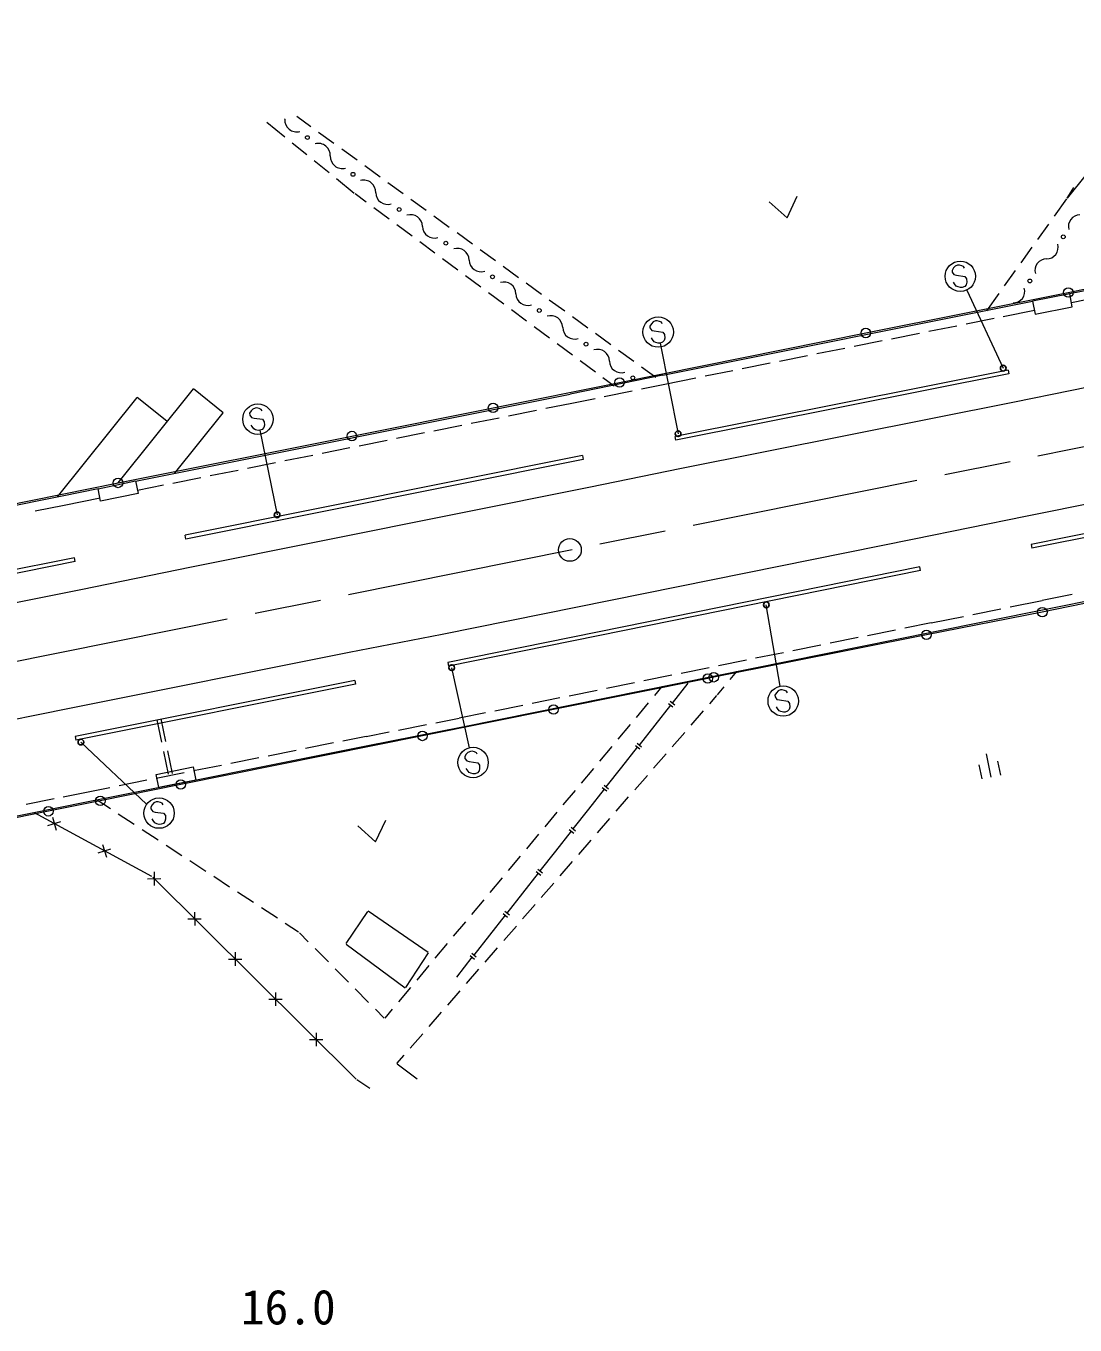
# Model space of a CAD drawing. Units: millimetres at full size, sheet at 1:1000; details may follow other scales. Extents: x 40000 to 680000, y 20000 to 380000.
# Drawn here: x 233500 to 288682, y 250925 to 319221 of the extents above; entities that cross this region are included whole.
import ezdxf
from ezdxf.enums import TextEntityAlignment as Align

# ---------------------------------------------------------------- set-up
doc = ezdxf.new("R2010")
doc.units = ezdxf.units.MM
doc.header["$LTSCALE"] = 1000
doc.linetypes.add('CHAIN', pattern=[18.5, 12, -1.5, 3.5, -1.5])
for name, color, linetype, lineweight in [('M-BGD', 7, 'Continuous', 13), ('M-BMK', 2, 'CHAIN', 13), ('M-BMK-ROW', 30, 'Continuous', 13), ('M-BMK-SRVR', 3, 'Continuous', 13), ('M-STR-HTXT', 7, 'Continuous', 13), ('M-STR-STRC', 7, 'Continuous', 13)]:
    doc.layers.add(name, color=color, linetype=linetype, lineweight=lineweight)
doc.styles.add('ＭＳ ゴシック', font='')
doc.styles.get('ＭＳ ゴシック').set_extended_font_data('MS Gothic')

msp = doc.modelspace()

# ---------------------------------------------------------------- linework, layer by layer
at = {"layer": 'M-BGD'}
for p, q in [((295464, 319221), (288274, 310165)), ((248488, 313921), (247742, 314463)), ((246168, 314161), (247108, 313401)), ((249701, 313039), (248892, 313627)), ((247497, 313086), (248274, 312457)), ((248663, 312142), (249440, 311513)), ((250915, 312158), (250106, 312746)), ((252128, 311276), (251319, 311864)), ((249829, 311199), (250768, 310439)), ((253342, 310395), (252533, 310982)), ((288399, 305155), (317302, 310966)), ((250809, 310410), (251400, 309972)), ((254555, 309513), (253746, 310101)), ((273533, 309143), (274071, 310271)), ((287594, 309216), (288245, 310125)), ((288274, 310165), (288622, 310728)), ((251801, 309674), (252605, 309079)), ((272600, 309976), (273533, 309143)), ((253006, 308781), (253810, 308186)), ((255769, 308631), (254960, 309219)), ((286722, 307996), (287304, 308809)), ((256983, 307750), (256174, 308338)), ((254211, 307888), (255015, 307292)), ((258196, 306868), (257387, 307456)), ((285849, 306776), (286431, 307589)), ((255416, 306995), (256220, 306399)), ((256622, 306101), (257425, 305506)), ((259410, 305987), (258601, 306574)), ((284976, 305556), (285558, 306369)), ((260623, 305105), (259814, 305693)), ((257827, 305208), (258630, 304613)), ((261837, 304223), (261028, 304811)), ((266999, 300871), (286445, 304748)), ((284035, 304240), (284685, 305149)), ((288403, 305136), (286445, 304746)), ((286445, 304746), (286579, 304072)), ((288537, 304461), (288403, 305136)), ((259032, 304315), (259835, 303720)), ((263051, 303342), (262241, 303930)), ((286579, 304072), (288537, 304461)), ((260237, 303422), (261040, 302826)), ((264264, 302460), (263455, 303048)), ((261442, 302529), (262245, 301933)), ((265478, 301579), (264669, 302166)), ((262647, 301635), (263450, 301040)), ((266628, 300743), (265882, 301285)), ((266999, 300871), (262118, 299868)), ((263852, 300742), (264443, 300304)), ((285201, 300931), (267683, 297438)), ((285162, 301127), (285201, 300931)), ((238342, 295197), (242308, 300141)), ((239261, 295287), (262118, 299868)), ((243868, 298889), (242308, 300141)), ((235162, 294463), (239350, 299691)), ((240911, 298439), (239350, 299691)), ((324861, 299694), (286368, 291960)), ((324901, 299498), (286407, 291763)), ((241307, 295697), (243868, 298889)), ((267683, 297438), (267644, 297634)), ((262805, 296436), (241915, 292249)), ((262766, 296632), (262805, 296436)), ((324015, 295954), (287057, 288528)), ((237291, 294895), (239257, 295306)), ((239257, 295306), (239395, 294647)), ((235405, 294498), (216192, 290652)), ((237293, 294884), (235405, 294498)), ((237428, 294236), (237291, 294895)), ((239395, 294647), (237428, 294236)), ((241915, 292249), (241876, 292445)), ((236092, 291066), (216879, 287221)), ((236092, 291066), (236053, 291262)), ((280519, 290781), (255685, 285764)), ((280559, 290585), (255725, 285568)), ((280559, 290585), (280519, 290781)), ((285262, 288676), (286959, 289018)), ((287057, 288528), (281213, 287350)), ((283301, 288281), (284771, 288578)), ((281114, 287841), (282811, 288183)), ((281213, 287350), (256378, 282333)), ((255685, 285764), (255725, 285568)), ((250799, 284812), (236088, 281870)), ((250799, 284812), (250838, 284616)), ((270540, 284862), (270886, 285279)), ((250838, 284616), (236128, 281674)), ((266943, 284487), (266555, 284023)), ((267505, 283626), (268327, 284674)), ((269874, 284060), (270220, 284477)), ((266235, 283640), (265593, 282872)), ((266591, 282466), (267413, 283509)), ((267296, 283601), (267531, 283417)), ((267388, 283718), (267623, 283534)), ((269468, 283591), (269840, 284019)), ((240648, 281561), (240398, 282749)), ((240594, 282790), (240844, 281602)), ((255060, 282586), (256279, 282823)), ((268484, 282459), (269140, 283213)), ((251387, 281870), (252606, 282108)), ((256378, 282333), (251485, 281380)), ((253097, 282203), (254569, 282490)), ((265273, 282489), (264632, 281721)), ((265768, 281419), (266591, 282466)), ((267499, 281327), (268155, 282082)), ((236088, 281870), (236128, 281674)), ((251485, 281380), (236775, 278438)), ((265554, 281393), (265789, 281209)), ((265646, 281511), (265886, 281327)), ((241002, 279883), (240751, 281071)), ((240947, 281112), (241197, 279924)), ((264311, 281338), (263670, 280570)), ((264849, 280254), (265672, 281301)), ((266515, 280195), (267171, 280950)), ((284266, 279732), (284020, 280957)), ((240343, 279869), (242301, 280264)), ((242301, 280264), (242441, 279571)), ((263349, 280186), (262708, 279419)), ((264027, 279212), (264849, 280254)), ((283628, 280369), (283776, 279633)), ((284608, 280565), (284756, 279830)), ((240482, 279176), (240343, 279869)), ((242441, 279571), (240482, 279176)), ((265530, 279064), (266187, 279818)), ((236677, 278928), (235465, 278684)), ((262387, 279035), (261746, 278268)), ((263113, 278047), (263935, 279094)), ((263817, 279186), (264052, 279002)), ((263909, 279304), (264144, 279120)), ((264546, 277932), (265202, 278686)), ((236775, 278438), (231900, 277457)), ((234975, 278586), (233504, 278290)), ((237938, 278061), (237238, 278520)), ((262290, 277005), (263113, 278047)), ((240129, 274497), (233943, 277858)), ((234655, 277186), (235330, 277390)), ((234894, 277628), (235092, 276948)), ((239193, 277240), (238356, 277788)), ((251887, 276334), (252425, 277462)), ((261426, 277884), (260784, 277117)), ((263561, 276800), (264218, 277555)), ((240447, 276418), (239611, 276966)), ((250954, 277166), (251887, 276334)), ((260464, 276733), (259823, 275966)), ((261371, 275840), (262193, 276887)), ((262076, 276979), (262311, 276790)), ((262173, 277096), (262408, 276913)), ((237290, 275756), (237970, 275955)), ((237528, 276193), (237731, 275518)), ((241702, 275596), (240866, 276144)), ((262577, 275668), (263233, 276423)), ((242957, 274774), (242121, 275322)), ((259502, 275582), (258861, 274815)), ((260548, 274797), (261371, 275840)), ((261592, 274537), (262249, 275291)), ((240243, 274745), (240246, 274040)), ((259634, 273632), (260457, 274675)), ((260339, 274772), (260574, 274583)), ((260431, 274889), (260666, 274700)), ((239892, 274390), (240597, 274394)), ((250872, 263845), (240170, 274468)), ((244212, 273953), (243375, 274500)), ((258540, 274431), (257899, 273664)), ((260608, 273405), (261264, 274159)), ((245467, 273131), (244630, 273679)), ((257578, 273280), (256937, 272513)), ((258812, 272585), (259634, 273632)), ((242370, 272636), (242374, 271926)), ((246722, 272309), (245885, 272857)), ((251462, 272674), (250332, 270983)), ((254661, 270518), (251497, 272680)), ((258598, 272559), (258837, 272376)), ((258694, 272682), (258929, 272493)), ((259623, 272273), (260280, 273028)), ((242019, 272276), (242724, 272280)), ((247840, 271577), (247140, 272035)), ((256617, 272129), (255975, 271362)), ((257893, 271425), (258715, 272467)), ((258639, 271141), (259295, 271896)), ((248351, 271074), (247881, 271548)), ((257070, 270378), (257893, 271425)), ((244502, 270522), (244501, 269812)), ((249409, 270011), (248704, 270720)), ((250338, 270948), (253445, 268660)), ((253475, 268666), (254672, 270484)), ((255655, 270978), (255014, 270211)), ((256953, 270470), (257188, 270286)), ((257654, 270010), (258311, 270764)), ((244146, 270167), (244857, 270166)), ((254693, 269827), (254052, 269060)), ((256156, 269218), (256978, 270260)), ((256861, 270352), (257096, 270168)), ((250467, 268947), (249761, 269656)), ((256670, 268878), (257326, 269632)), ((246629, 268408), (246633, 267698)), ((251524, 267883), (250819, 268592)), ((253731, 268676), (253090, 267908)), ((255686, 267746), (256342, 268501)), ((246278, 268054), (246984, 268052)), ((252347, 267055), (251877, 267529)), ((252769, 267525), (252382, 267061)), ((254701, 266615), (255357, 267369)), ((248406, 265940), (249116, 265944)), ((248761, 266294), (248760, 265584)), ((253717, 265483), (254373, 266237)), ((253016, 264677), (253388, 265106)), ((254086, 263859), (253017, 264647)), ((251585, 263367), (250908, 263811))]:
    msp.add_line(p, q, dxfattribs=at)
for centre in [(248304, 313354), (250702, 311422), (253127, 309571), (288063, 308134), (255585, 307801), (258043, 306031), (286304, 305816), (260501, 304261), (262960, 302491), (265418, 300721)]:
    msp.add_circle(centre, 100, dxfattribs=at)
for centre, radius, start, end in [((246467, 314340), 641, 357.95421, 0.07852), ((247749, 314294), 641, 177.95421, 284.1563), ((248865, 312409), 641, 357.95421, 104.1563), ((250146, 312363), 641, 177.95421, 284.1563), ((251257, 310477), 641, 357.95421, 104.1563), ((252528, 310466), 630, 181.0758, 287.22542), ((253726, 308672), 630, 1.0758, 107.22539), ((288938, 308688), 605, 89.63714, 195.91192), ((254986, 308696), 630, 181.0758, 287.22542), ((256184, 306902), 630, 1.0758, 107.22539), ((287187, 307580), 605, 269.6371, 15.91192), ((257444, 306926), 630, 181.0758, 287.22542), ((287180, 306370), 605, 89.63714, 195.91192), ((258643, 305132), 630, 1.0758, 107.22539), ((285428, 305268), 605, 269.6371, 15.91192), ((259902, 305156), 630, 181.0758, 287.22542), ((261101, 303362), 630, 1.0758, 107.22539), ((262361, 303386), 630, 181.0758, 287.22542), ((263559, 301592), 630, 1.0758, 107.22539), ((264819, 301616), 630, 181.0758, 287.22542)]:
    msp.add_arc(centre, radius, start, end, dxfattribs=at)
at = {"layer": 'M-BMK'}
msp.add_line((141632, 267475), (317025, 302707), dxfattribs=at)
at = {"layer": 'M-BMK-ROW'}
for points in [[(170861, 281604), (179229, 283283), (185230, 284503), (199092, 287279), (211101, 289708), (215662, 290618), (218302, 291149), (218835, 291256), (238342, 295197), (250647, 297662), (258069, 299145), (264725, 300479), (277676, 303081), (288329, 305205), (290154, 305592), (297288, 307028), (299381, 307447), (308628, 309298), (316889, 310968), (318053, 311186), (336584, 314829), (347569, 316712), (356620, 318258), (359133, 318591)], [(297052, 290469), (286961, 288406), (280866, 287214), (269677, 284981), (269363, 284914), (261251, 283283), (254356, 281895), (241643, 279346), (237410, 278480), (234684, 277934), (221939, 275345), (215618, 274101), (202428, 271443), (201328, 271222), (183033, 267535), (176097, 266136), (167336, 264387)]]:
    msp.add_lwpolyline(points, dxfattribs=at)
for centre in [(288329, 305205), (277676, 303081), (264725, 300479), (258069, 299145), (250647, 297662), (238342, 295197), (286961, 288406), (280866, 287214), (269363, 284914), (269677, 284981), (261251, 283283), (254356, 281895), (241643, 279346), (237410, 278480), (234684, 277934)]:
    msp.add_circle(centre, 250, dxfattribs=at)
at = {"layer": 'M-BMK-SRVR'}
msp.add_circle((262109, 291676), 600, dxfattribs=at)
at = {"layer": 'M-STR-STRC'}
for p, q in [((282597, 306650), (282504, 306644)), ((282722, 306615), (282597, 306650)), ((282291, 306498), (282212, 306369)), ((282212, 306369), (282217, 306278)), ((282217, 306278), (282313, 306148)), ((282379, 306592), (282291, 306498)), ((282313, 306148), (282443, 306114)), ((282504, 306644), (282379, 306592)), ((282443, 306114), (282890, 306050)), ((282820, 306574), (282722, 306615)), ((282864, 306492), (282820, 306574)), ((282890, 306050), (282980, 305928)), ((282341, 305670), (282293, 305750)), ((282435, 305544), (282341, 305670)), ((282527, 305503), (282435, 305544)), ((282654, 305467), (282527, 305503)), ((282751, 305473), (282654, 305467)), ((282878, 305522), (282751, 305473)), ((282960, 305616), (282878, 305522)), ((282993, 305745), (282960, 305616)), ((282980, 305928), (282993, 305745)), ((282993, 305338), (284903, 301230)), ((289959, 304958), (288497, 304664)), ((286543, 304257), (284910, 303932)), ((266398, 303569), (266319, 303440)), ((266319, 303440), (266324, 303349)), ((266324, 303349), (266420, 303219)), ((266486, 303663), (266398, 303569)), ((266611, 303715), (266486, 303663)), ((266704, 303721), (266611, 303715)), ((266829, 303687), (266704, 303721)), ((266927, 303646), (266829, 303687)), ((266971, 303563), (266927, 303646)), ((282459, 303443), (280988, 303150)), ((284420, 303834), (282949, 303541)), ((266448, 302742), (266400, 302822)), ((266420, 303219), (266550, 303185)), ((266542, 302615), (266448, 302742)), ((266635, 302574), (266542, 302615)), ((266550, 303185), (266997, 303122)), ((266761, 302538), (266635, 302574)), ((266985, 302593), (266858, 302544)), ((267068, 302688), (266985, 302593)), ((266997, 303122), (267087, 302999)), ((267100, 302816), (267068, 302688)), ((267087, 302999), (267100, 302816)), ((278536, 302661), (277065, 302368)), ((280497, 303052), (279026, 302759)), ((266858, 302544), (266761, 302538)), ((266858, 302544), (267802, 297786)), ((274613, 301879), (273142, 301586)), ((276574, 302270), (275103, 301977)), ((272652, 301488), (271181, 301195)), ((268729, 300706), (267097, 300380)), ((285162, 301127), (267644, 297634)), ((270690, 301097), (269219, 300804)), ((265391, 300030), (263922, 299728)), ((267097, 300380), (265881, 300130)), ((245650, 299140), (245557, 299134)), ((245775, 299106), (245650, 299140)), ((262216, 299378), (260840, 299102)), ((263432, 299627), (262216, 299378)), ((245344, 298989), (245265, 298860)), ((245265, 298860), (245270, 298768)), ((245270, 298768), (245366, 298638)), ((245432, 299082), (245344, 298989)), ((245366, 298638), (245496, 298605)), ((245557, 299134), (245432, 299082)), ((245496, 298605), (245943, 298541)), ((245873, 299065), (245775, 299106)), ((245917, 298983), (245873, 299065)), ((245943, 298541), (246033, 298418)), ((258389, 298610), (256918, 298316)), ((260350, 299003), (258879, 298709)), ((245394, 298161), (245346, 298241)), ((245488, 298035), (245394, 298161)), ((245580, 297993), (245488, 298035)), ((245707, 297957), (245580, 297993)), ((245804, 297963), (245707, 297957)), ((245931, 298012), (245804, 297963)), ((245804, 297963), (246712, 293517)), ((246013, 298107), (245931, 298012)), ((246046, 298235), (246013, 298107)), ((246033, 298418), (246046, 298235)), ((254466, 297824), (252996, 297530)), ((256427, 298217), (254957, 297923)), ((252505, 297431), (251035, 297137)), ((262766, 296632), (241876, 292445)), ((248583, 296645), (247113, 296351)), ((250544, 297038), (249074, 296744)), ((244661, 295859), (243191, 295565)), ((246622, 296252), (245152, 295958)), ((240739, 295073), (239363, 294797)), ((242700, 295466), (241230, 295172)), ((237395, 294395), (235503, 294008)), ((235503, 294008), (233987, 293704)), ((286368, 291960), (286407, 291763)), ((236053, 291262), (216840, 287417)), ((288525, 289333), (286959, 289018)), ((273177, 284515), (272443, 288788)), ((281114, 287841), (279724, 287560)), ((277273, 287065), (275803, 286768)), ((279233, 287461), (277763, 287164)), ((273352, 286273), (271882, 285976)), ((275313, 286669), (273842, 286372)), ((256833, 281276), (255893, 285484)), ((269432, 285481), (267961, 285183)), ((271392, 285877), (269922, 285580)), ((267471, 285084), (266001, 284787)), ((263550, 284292), (262080, 283995)), ((265511, 284688), (264040, 284391)), ((272976, 284169), (272897, 284040)), ((273064, 284262), (272976, 284169)), ((273189, 284315), (273064, 284262)), ((273282, 284320), (273189, 284315)), ((273407, 284286), (273282, 284320)), ((273505, 284245), (273407, 284286)), ((273549, 284163), (273505, 284245)), ((259630, 283500), (258159, 283203)), ((261590, 283896), (260120, 283599)), ((272897, 284040), (272902, 283948)), ((272902, 283948), (272998, 283819)), ((272998, 283819), (273128, 283785)), ((273128, 283785), (273575, 283721)), ((273575, 283721), (273665, 283598)), ((273665, 283598), (273678, 283415)), ((257669, 283104), (256279, 282823)), ((273026, 283341), (272978, 283421)), ((273120, 283215), (273026, 283341)), ((273213, 283173), (273120, 283215)), ((273339, 283138), (273213, 283173)), ((273436, 283143), (273339, 283138)), ((273563, 283192), (273436, 283143)), ((273646, 283287), (273563, 283192)), ((273678, 283415), (273646, 283287)), ((236390, 281573), (239847, 278302)), ((249670, 281527), (248200, 281233)), ((251387, 281870), (250161, 281625)), ((245748, 280742), (244277, 280448)), ((247709, 281134), (246238, 280840)), ((256661, 280935), (256582, 280806)), ((256582, 280806), (256587, 280715)), ((256587, 280715), (256683, 280585)), ((256749, 281029), (256661, 280935)), ((256874, 281081), (256749, 281029)), ((256968, 281087), (256874, 281081)), ((257092, 281053), (256968, 281087)), ((257190, 281012), (257092, 281053)), ((257235, 280929), (257190, 281012)), ((243787, 280350), (242316, 280056)), ((256711, 280108), (256663, 280188)), ((256683, 280585), (256813, 280551)), ((256805, 279981), (256711, 280108)), ((256813, 280551), (257260, 280488)), ((257331, 280054), (257248, 279959)), ((257260, 280488), (257351, 280365)), ((257363, 280182), (257331, 280054)), ((257351, 280365), (257363, 280182)), ((239865, 279566), (238394, 279271)), ((241826, 279958), (240355, 279664)), ((256898, 279940), (256805, 279981)), ((257024, 279904), (256898, 279940)), ((257121, 279910), (257024, 279904)), ((257248, 279959), (257121, 279910)), ((237903, 279173), (236677, 278928)), ((240143, 278277), (240064, 278148)), ((240064, 278148), (240069, 278056)), ((240069, 278056), (240165, 277926)), ((240231, 278370), (240143, 278277)), ((240356, 278423), (240231, 278370)), ((240449, 278428), (240356, 278423)), ((240574, 278394), (240449, 278428)), ((240672, 278353), (240574, 278394)), ((240716, 278271), (240672, 278353)), ((240193, 277449), (240145, 277529)), ((240165, 277926), (240295, 277893)), ((240287, 277323), (240193, 277449)), ((240380, 277281), (240287, 277323)), ((240295, 277893), (240742, 277829)), ((240730, 277300), (240603, 277251)), ((240813, 277395), (240730, 277300)), ((240742, 277829), (240832, 277706)), ((240845, 277523), (240813, 277395)), ((240832, 277706), (240845, 277523)), ((240506, 277245), (240380, 277281)), ((240603, 277251), (240506, 277245))]:
    msp.add_line(p, q, dxfattribs=at)
for points in [[(168995, 276055), (174847, 277242), (180260, 278323), (186126, 279502), (212304, 284769), (217173, 285755), (236386, 289600), (242209, 290783), (263099, 294970), (267976, 295972), (285494, 299465), (291346, 300652), (318287, 306069), (323158, 307050), (335749, 309495), (341285, 310534), (347496, 311630), (357089, 313237), (359844, 313693)], [(360751, 307451), (358011, 307176), (350772, 306059), (344483, 304967), (340284, 304186), (330465, 302321), (324567, 301160), (286073, 293425), (280223, 292247), (255389, 287229), (250506, 286278), (235795, 283336), (230916, 282354), (227925, 281753), (222071, 280567), (187360, 273603), (182481, 272621), (175283, 271179), (164983, 269098)]]:
    msp.add_lwpolyline(points, dxfattribs=at)
for centre in [(282647, 306060), (266754, 303131), (245700, 298550), (273332, 283730), (257018, 280497), (240499, 277838)]:
    msp.add_circle(centre, 800, dxfattribs=at)
at = {"layer": 'M-STR-STRC', "lineweight": 25}
for centre in [(284903, 301230), (267802, 297786), (246712, 293517), (272443, 288788), (255893, 285484), (236390, 281573)]:
    msp.add_circle(centre, 150, dxfattribs=at)

# ---------------------------------------------------------------- texts
at = {"layer": 'M-STR-HTXT', "style": 'ＭＳ ゴシック'}
msp.add_text('16.0', height=1833, dxfattribs=at).set_placement((247298, 250405), align=Align.BOTTOM_CENTER)

doc.saveas('drawing.dxf')
